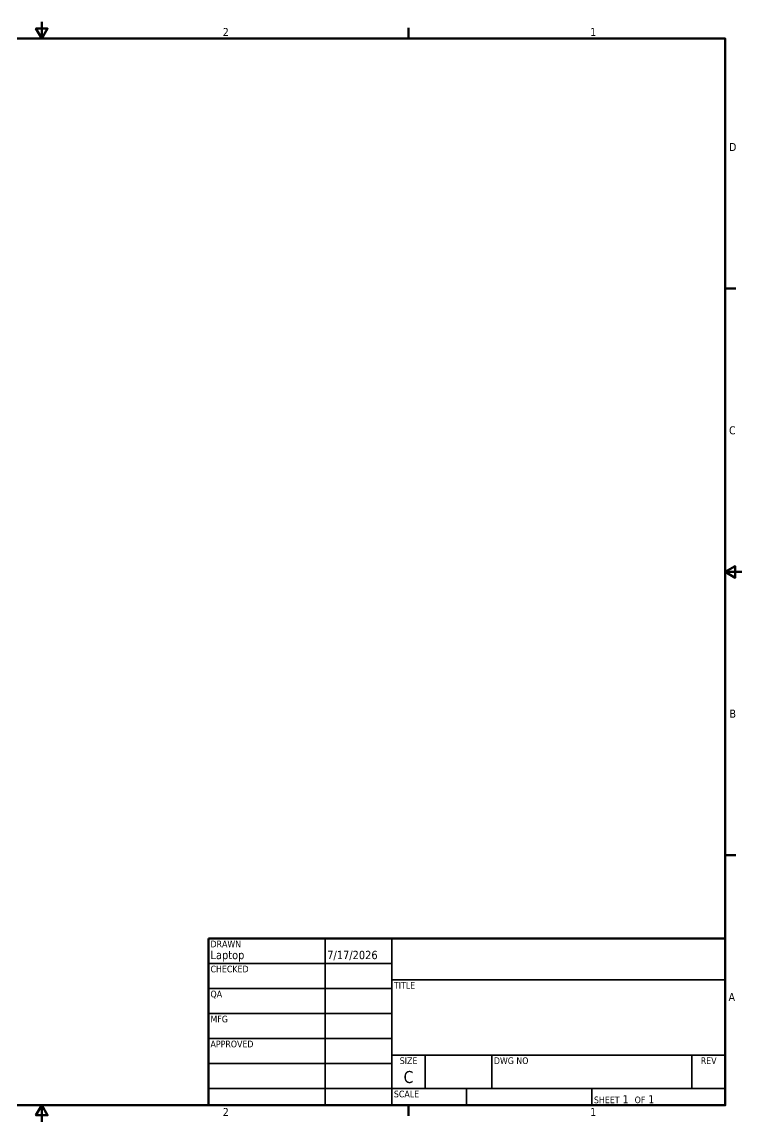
# Model space of a CAD drawing. Header units: millimetres. Extents: x 25 to 1092, y 13 to 851.
# Drawn here: x 544 to 1092, y 13 to 851 of the extents above; entities that cross this region are included whole.
import ezdxf
from ezdxf.enums import TextEntityAlignment as Align

# ---------------------------------------------------------------- set-up
doc = ezdxf.new("R2010")
doc.units = ezdxf.units.MM
doc.header["$LTSCALE"] = 50.8
doc.layers.add('Border (ANSI)', color=7, linetype='Continuous', lineweight=70)
doc.layers.add('Title (ANSI)', color=7, linetype='Continuous', lineweight=50)
doc.styles.add('Note Text (ANSI)', font='tahoma.ttf')
doc.styles.add('Text Style30', font='tahoma.ttf')
doc.styles.add('Text Style38', font='tahoma.ttf')
doc.styles.add('Text Style39', font='tahoma.ttf')

# ---------------------------------------------------------------- blocks, each defined once
blk = doc.blocks.new('Borders Default Border')
at = {"layer": 'Border (ANSI)'}
for p, q in [((16.5, 16.5), (16.5, 16.66)), ((21.25, 12.75), (21.41, 12.75)), ((21.25, 4.25), (21.41, 4.25)), ((16.5, 0.5), (16.5, 0.34))]:
    blk.add_line(p, q, dxfattribs=at)
at = {"layer": 'Border (ANSI)', "flags": 128}
for points in [[(11, 16.75), (11, 16.5), (10.913, 16.65), (11.087, 16.65), (11, 16.5)], [(0.75, 0.5), (0.75, 16.5), (21.25, 16.5), (21.25, 0.5), (0.75, 0.5)], [(21.5, 8.5), (21.25, 8.5), (21.4, 8.587), (21.4, 8.413), (21.25, 8.5)], [(11, 0.25), (11, 0.5), (10.913, 0.35), (11.087, 0.35), (11, 0.5)]]:
    blk.add_lwpolyline(points, dxfattribs=at)
at = {"layer": 'Border (ANSI)', "char_height": 0.12, "attachment_point": 7, "style": 'Note Text (ANSI)'}
for s, insert in [('2', (13.714, 16.54)), ('1', (19.223, 16.54)), ('D', (21.306, 14.815)), ('C', (21.306, 10.563)), ('B', (21.313, 6.315)), ('A', (21.299, 2.065)), ('2', (13.714, 0.34)), ('1', (19.223, 0.34))]:
    blk.add_mtext(s, dxfattribs=dict(at, insert=insert))
blk = doc.blocks.new('Title Blocks ANSI - Large')
at = {"layer": 'Title (ANSI)'}
for p, q in [((5, 7.45), (5, 4.95)), ((12.75, 7.45), (5, 7.45)), ((12.75, 4.95), (12.75, 7.45)), ((5, 4.95), (12.75, 4.95))]:
    blk.add_line(p, q, dxfattribs=at)
at = {"layer": 'Title (ANSI)', "lineweight": 35}
for p, q in [((6.75, 4.95), (6.75, 7.45)), ((7.75, 4.95), (7.75, 7.45)), ((5, 7.075), (7.75, 7.075)), ((7.75, 6.83), (12.75, 6.83)), ((5, 6.7), (7.75, 6.7)), ((5, 6.325), (7.75, 6.325)), ((5, 5.95), (7.75, 5.95)), ((12.75, 5.7), (7.75, 5.7)), ((8.25, 5.2), (8.25, 5.7)), ((9.25, 5.2), (9.25, 5.7)), ((12.25, 5.2), (12.25, 5.7)), ((5, 5.575), (7.75, 5.575)), ((7.75, 5.2), (5, 5.2)), ((12.75, 5.2), (7.75, 5.2)), ((8.87, 5.2), (8.87, 4.95)), ((10.75, 5.2), (10.75, 4.95))]:
    blk.add_line(p, q, dxfattribs=at)
at = {"layer": 'Title (ANSI)', "style": 'Text Style38'}
for s, p in [('DRAWN', (5.03, 7.42)), ('CHECKED', (5.03, 7.045)), ('TITLE', (7.78, 6.8)), ('QA', (5.03, 6.67)), ('MFG', (5.03, 6.295)), ('APPROVED', (5.03, 5.92)), ('DWG NO', (9.28, 5.67)), ('SCALE', (7.78, 5.17))]:
    blk.add_text(s, height=0.1, dxfattribs=at).set_placement(p, align=Align.TOP_LEFT)
for s, p in [('SIZE', (8, 5.67)), ('REV', (12.5, 5.67))]:
    blk.add_text(s, height=0.1, dxfattribs=at).set_placement(p, align=Align.TOP_CENTER)
at = {"layer": 'Title (ANSI)', "insert": (10.78, 4.98), "char_height": 0.12, "attachment_point": 7, "style": 'Note Text (ANSI)'}
blk.add_mtext('\\fTahoma|b0|i0;{\\H0.1000;SHEET}\\fTahoma|b0|i0;{\\H0.1200; 1  }\\fTahoma|b0|i0;{\\H0.1000;OF}\\fTahoma|b0|i0;{\\H0.1200; 1 }', dxfattribs=at)
at = {"layer": 'Title (ANSI)'}
for tag, height, style, p in [('AUTHOR', 0.125, 'Text Style39', (5.03, 7.105)), ('CREATION_DATE', 0.125, 'Text Style39', (6.78, 7.105)), ('CHECKED_BY', 0.125, 'Text Style39', (5.03, 6.73)), ('CHECKED_DATE', 0.125, 'Text Style39', (6.78, 6.73)), ('MFG_APPROVED_BY', 0.125, 'Text Style39', (5.03, 5.98)), ('MFG_APPROVED_DATE', 0.125, 'Text Style39', (6.78, 5.98)), ('ENG_APPROVED_BY', 0.125, 'Text Style39', (5.03, 5.605)), ('ENG_APPROVAL_DATE', 0.125, 'Text Style39', (6.78, 5.605)), ('PART_NUMBER', 0.18, 'Text Style30', (9.28, 5.23))]:
    blk.add_attdef(tag, text='', height=height, dxfattribs=dict(at, style=style)).set_placement(p, align=Align.BOTTOM_LEFT)
at = {"layer": 'Title (ANSI)', "lineweight": 30, "flags": 63}
blk.add_attdef('COMPANY', text='', height=0.125, dxfattribs=at).set_placement((10.25, 7.14), align=Align.MIDDLE_CENTER)
blk.add_attdef('TITLE', text='', height=0.18, dxfattribs=at).set_placement((7.78, 6.223), align=Align.MIDDLE_LEFT)
at = {"layer": 'Title (ANSI)'}
for tag, height, style, p in [('Sheet_Size', 0.18, 'Text Style30', (8, 5.375)), ('REVISION_NUMBER', 0.125, 'Text Style39', (12.5, 5.375))]:
    blk.add_attdef(tag, text='', height=height, dxfattribs=dict(at, style=style)).set_placement(p, align=Align.MIDDLE_CENTER)
at = {"layer": 'Title (ANSI)', "lineweight": 30, "flags": 63}
blk.add_attdef('Initial_View_Scale', text='', height=0.12, dxfattribs=at).set_placement((8.84, 4.98), align=Align.BOTTOM_RIGHT)

msp = doc.modelspace()

# ---------------------------------------------------------------- block references
at = {"xscale": 50.8, "yscale": 50.8, "zscale": 50.8}
msp.add_blockref('Borders Default Border', (0, 0), dxfattribs=at)
msp.add_blockref('Title Blocks ANSI - Large', (431.8, -226.06), dxfattribs=at).add_auto_attribs({'AUTHOR': 'Laptop', 'CREATION_DATE': '7/17/2026', 'Sheet_Size': 'C'})

doc.saveas('drawing.dxf')
